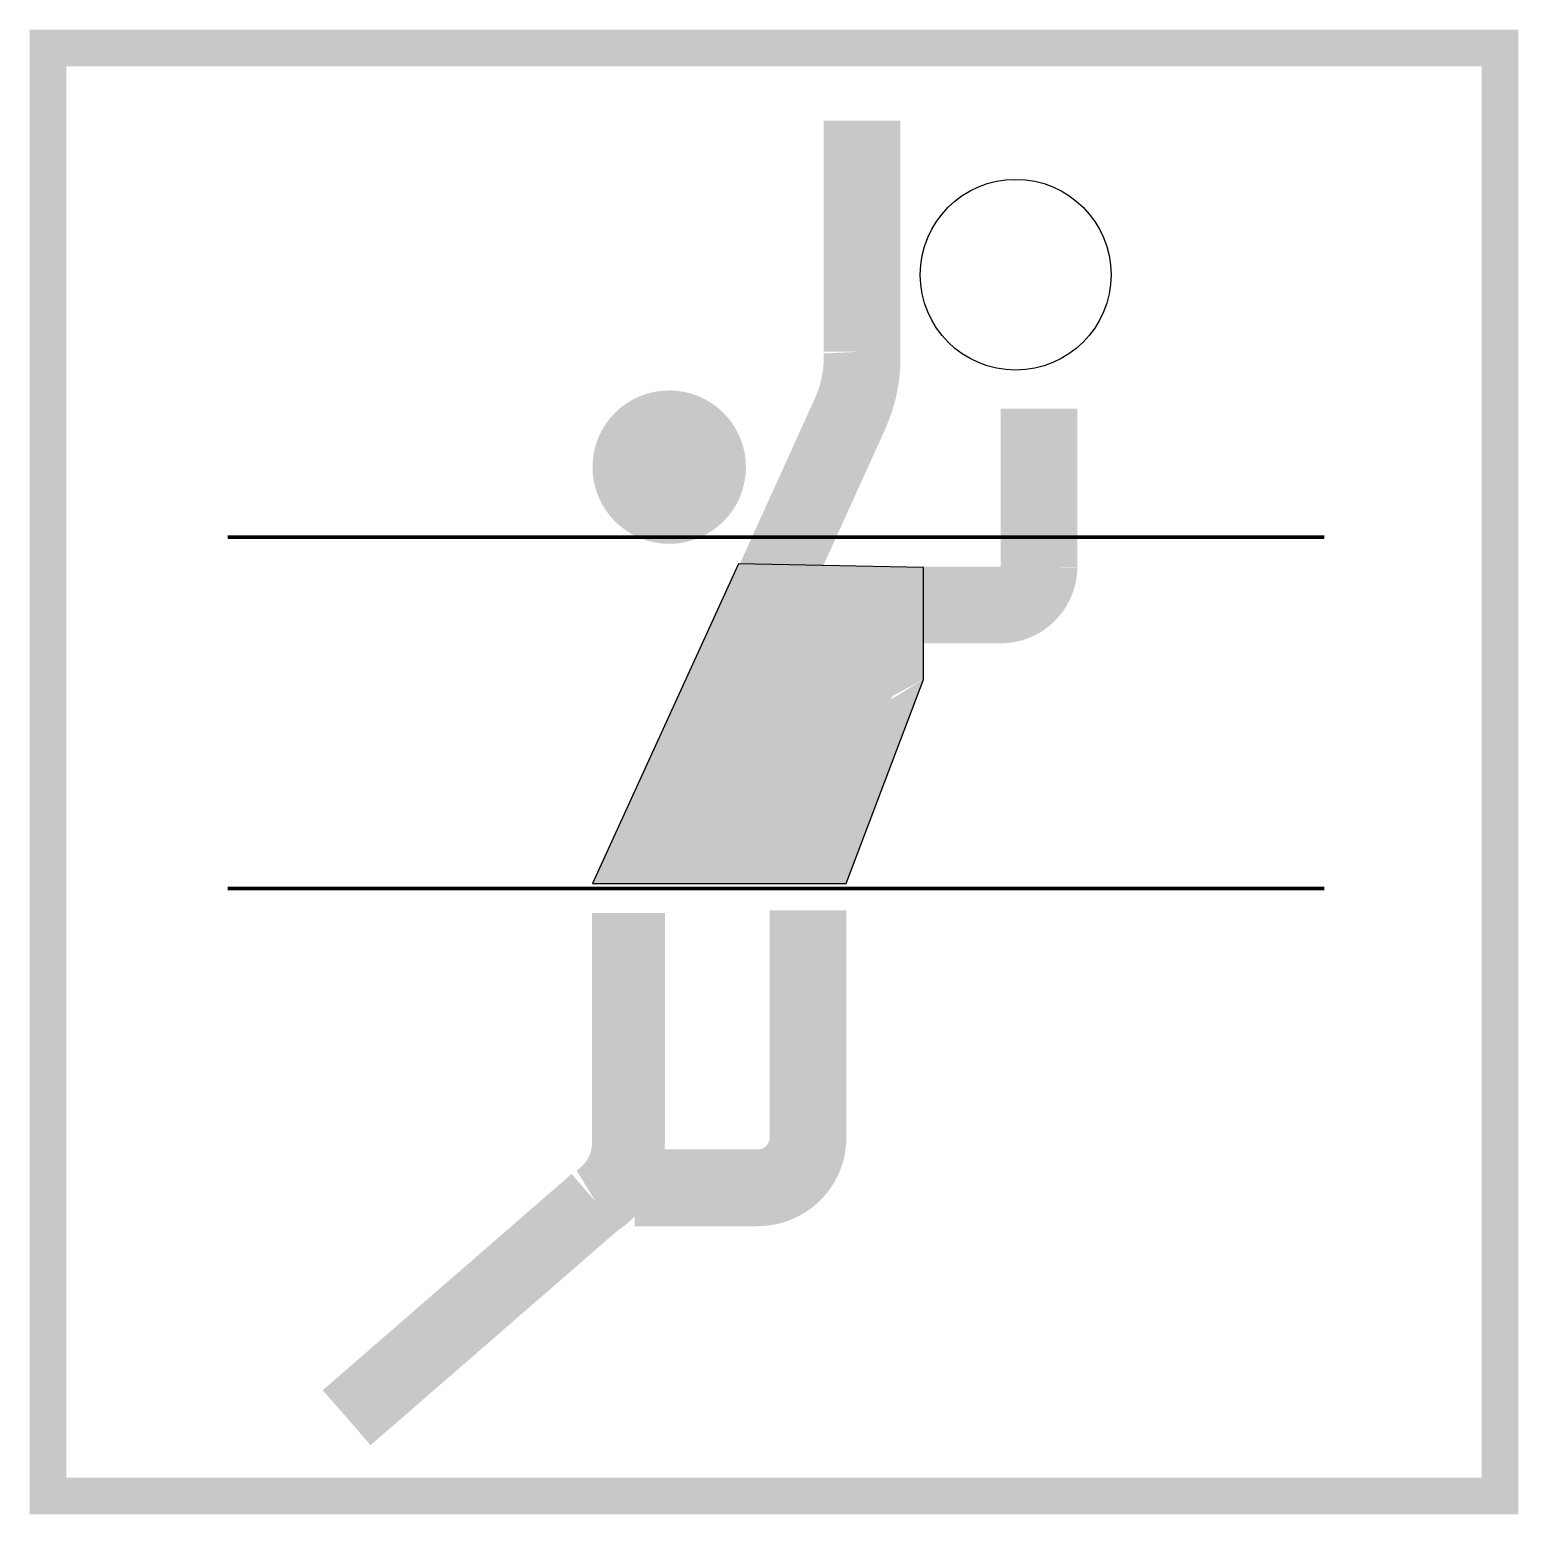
# Model space of a CAD drawing. Extents: x -0.455 to 0.465, y -0.456 to 0.461.
import ezdxf

# ---------------------------------------------------------------- set-up
doc = ezdxf.new("R2010")
doc.units = 0
doc.header["$LTSCALE"] = 50
doc.layers.add('CORNICE', color=2, linetype='CONTINUOUS')
doc.layers.add('SIMBOLI', color=2, linetype='CONTINUOUS')

msp = doc.modelspace()

# ---------------------------------------------------------------- linework, layer by layer
at = {"layer": 'CORNICE'}
for p, q in [((-0.0169, 0.13148), (-0.10708, -0.06597)), ((0.09747, 0.12928), (-0.0169, 0.13148)), ((0.09747, 0.06011), (0.09747, 0.12928)), ((0.04971, -0.06597), (0.09747, 0.06011)), ((-0.10708, -0.06597), (0.04971, -0.06597))]:
    msp.add_line(p, q, dxfattribs=at)
for points, const_width in [([(-0.00496, 0.09847), (0.05222, 0.22455, 0.119611), (0.05945, 0.2626), (0.05945, 0.40535)], 0.0474), ([(0.09747, 0.10602), (0.14492, 0.10602, 0.410537), (0.1688, 0.1296), (0.1688, 0.22738)], 0.0474), ([(-0.08485, -0.08415), (-0.08485, -0.22633, -0.261587), (-0.10515, -0.26247), (-0.25888, -0.39599)], 0.04503), ([(-0.081, -0.254), (-0.00496, -0.254, 0.414412), (0.02614, -0.22287), (0.02614, -0.08264)], 0.0474)]:
    msp.add_lwpolyline(points, format="xyb", dxfattribs=dict(at, const_width=const_width))
at = {"layer": 'CORNICE', "const_width": 0.0474}
msp.add_lwpolyline([(-0.08334, 0.19123, 1), (-0.03594, 0.19123, 1)], format="xyb", close=True, dxfattribs=at)
at = {"layer": 'CORNICE', "const_width": 0.00225}
for points in [[(-0.33244, 0.1479), (0.34499, 0.1479)], [(-0.33244, -0.06911), (0.34499, -0.06911)]]:
    msp.add_lwpolyline(points, dxfattribs=at)
at = {"layer": 'CORNICE'}
msp.add_circle((0.15434, 0.31008), 0.05892, dxfattribs=at)
for points in [[(-0.0169, 0.13148), (0.09747, 0.12928), (-0.10708, -0.06597), (0.04971, -0.06597)], [(0.09747, 0.12928), (0.09747, 0.06011), (0.07799, 0.04973)], [(0.09747, 0.06011), (0.09747, 0.06011), (0.09747, 0.12928)], [(-0.10708, -0.06597), (0.04971, -0.06597), (0.09747, 0.06011)]]:
    msp.add_solid(points, dxfattribs=at)
at = {"layer": 'SIMBOLI', "const_width": 0.0225}
msp.add_lwpolyline([(0.45354, -0.44441), (0.45354, 0.45018), (-0.44338, 0.45018), (-0.44338, -0.44441)], close=True, dxfattribs=at)

doc.saveas('drawing.dxf')
